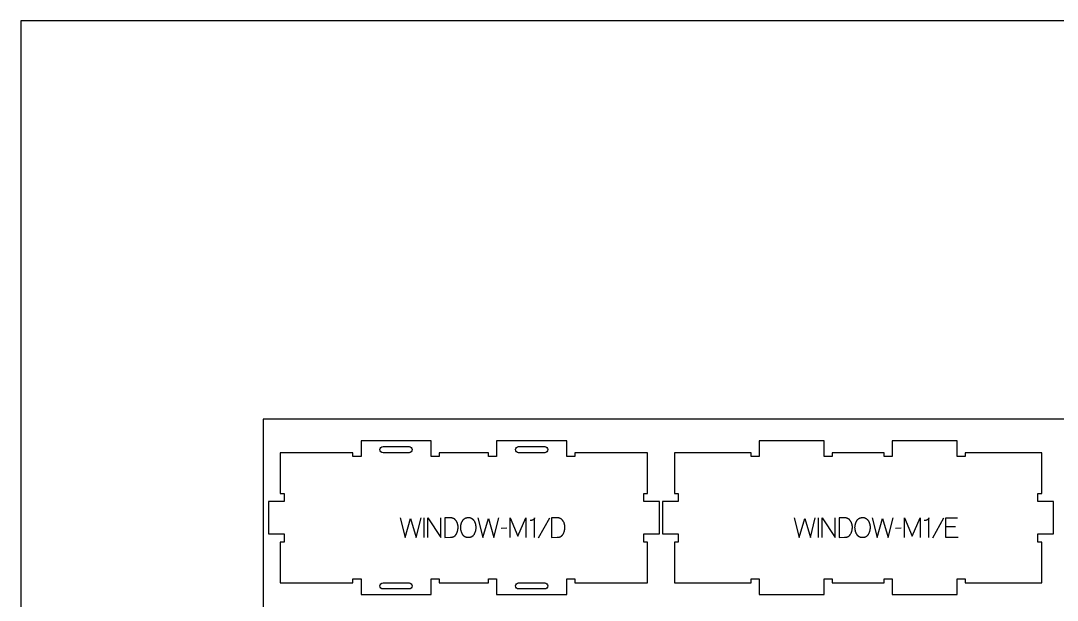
# Model space of a CAD drawing. Extents: x 0 to 4485, y 0 to 8771.
# Drawn here: x 0 to 1590, y 4705 to 5593 of the extents above; entities that cross this region are included whole.
import ezdxf

# ---------------------------------------------------------------- set-up
doc = ezdxf.new("R2010")
doc.units = 0
for name, color, linetype in [('0_SHEET_SPRUCEPLY_2440X122', 1, 'CONTINUOUS'), ('1_ANYTOOL_1MMDEEP_LABELS_S', 2, 'CONTINUOUS'), ('3_ANYTOOL_CUTTHROUGH_INSID', 4, 'CONTINUOUS'), ('4_ANYTOOL_CUTTHROUGH_OUTSI', 5, 'CONTINUOUS'), ('DONOTCUT', 7, 'CONTINUOUS')]:
    doc.layers.add(name, color=color, linetype=linetype)

msp = doc.modelspace()

# ---------------------------------------------------------------- linework, layer by layer
at = {"layer": '0_SHEET_SPRUCEPLY_2440X122'}
msp.add_lwpolyline([(371.7, 4982.6), (371.7, 3762.6), (2811.7, 3762.6), (2811.7, 4982.6)], close=True, dxfattribs=at)
at = {"layer": '1_ANYTOOL_1MMDEEP_LABELS_S', "color": 2}
for points in [[(581.7, 4831.4), (589.4, 4801.4), (597.9, 4830.5), (606.4, 4801.4), (613.9, 4831.4)], [(618.2, 4831.4), (618.2, 4801.4)], [(624.2, 4801.4), (624.2, 4831.4), (644.3, 4801.4), (644.3, 4831.4)], [(701.1, 4831.4), (708.8, 4801.4), (717.3, 4830.5), (725.8, 4801.4), (733.3, 4831.4)], [(750.6, 4801.4), (750.6, 4831.4), (762.6, 4803), (774.6, 4831.3), (774.6, 4801.4)], [(788, 4801.4), (788, 4831.5), (788, 4831.3), (788, 4831.2), (788, 4831), (787.9, 4830.9), (787.9, 4830.7), (787.9, 4830.6), (787.8, 4830.5), (787.8, 4830.3), (787.7, 4830.2), (787.7, 4830.1), (787.6, 4830), (787.6, 4830), (787.6, 4829.9), (787.5, 4829.8), (787.5, 4829.8), (787.5, 4829.7), (787.4, 4829.7), (787.4, 4829.6), (787.4, 4829.6), (787.3, 4829.5), (787.3, 4829.4), (787.2, 4829.4), (787.2, 4829.3), (787.2, 4829.3), (787.1, 4829.2), (787.1, 4829.2), (787, 4829.1), (787, 4829.1), (786.9, 4829), (786.9, 4829), (786.8, 4828.9), (786.8, 4828.9), (786.7, 4828.8), (786.6, 4828.7), (786.5, 4828.6), (786.3, 4828.5), (786.2, 4828.5), (786.1, 4828.4), (786, 4828.3), (785.8, 4828.3), (785.7, 4828.2), (785.6, 4828.1), (785.4, 4828.1), (785.1, 4827.9), (784.9, 4827.8), (784.6, 4827.7), (784.3, 4827.6), (784, 4827.5), (783.7, 4827.5), (783.5, 4827.4), (783.2, 4827.3), (782.9, 4827.3), (782.6, 4827.2), (782.4, 4827.2), (782.1, 4827.2), (781.8, 4827.1), (781.6, 4827.1), (781.3, 4827.1), (781.1, 4827.1)], [(810.8, 4830.9), (793.6, 4800.2)], [(1186.4, 4831.4), (1194.1, 4801.4), (1202.5, 4830.5), (1211, 4801.4), (1218.5, 4831.4)], [(1222.9, 4831.4), (1222.9, 4801.4)], [(1228.9, 4801.4), (1228.9, 4831.4), (1249, 4801.4), (1249, 4831.4)], [(1305.8, 4831.4), (1313.5, 4801.4), (1321.9, 4830.5), (1330.4, 4801.4), (1337.9, 4831.4)], [(1355.3, 4801.4), (1355.3, 4831.4), (1367.3, 4803), (1379.3, 4831.3), (1379.3, 4801.4)], [(1392.7, 4801.4), (1392.7, 4831.5), (1392.7, 4831.3), (1392.7, 4831.2), (1392.6, 4831), (1392.6, 4830.9), (1392.6, 4830.7), (1392.5, 4830.6), (1392.5, 4830.5), (1392.4, 4830.3), (1392.4, 4830.2), (1392.3, 4830.1), (1392.3, 4830), (1392.3, 4830), (1392.2, 4829.9), (1392.2, 4829.8), (1392.2, 4829.8), (1392.1, 4829.7), (1392.1, 4829.7), (1392.1, 4829.6), (1392, 4829.6), (1392, 4829.5), (1391.9, 4829.4), (1391.9, 4829.4), (1391.9, 4829.3), (1391.8, 4829.3), (1391.8, 4829.2), (1391.7, 4829.2), (1391.7, 4829.1), (1391.6, 4829.1), (1391.6, 4829), (1391.5, 4829), (1391.5, 4828.9), (1391.4, 4828.9), (1391.3, 4828.8), (1391.2, 4828.7), (1391.1, 4828.6), (1391, 4828.5), (1390.9, 4828.5), (1390.8, 4828.4), (1390.6, 4828.3), (1390.5, 4828.3), (1390.4, 4828.2), (1390.2, 4828.1), (1390.1, 4828.1), (1389.8, 4827.9), (1389.5, 4827.8), (1389.2, 4827.7), (1388.9, 4827.6), (1388.7, 4827.5), (1388.4, 4827.5), (1388.1, 4827.4), (1387.8, 4827.3), (1387.6, 4827.3), (1387.3, 4827.2), (1387, 4827.2), (1386.8, 4827.2), (1386.5, 4827.1), (1386.2, 4827.1), (1386, 4827.1), (1385.7, 4827.1)], [(1415.4, 4830.9), (1398.2, 4800.2)], [(1437.8, 4801.4), (1418.8, 4801.4), (1418.8, 4831.4), (1436.7, 4831.4)], [(1433.5, 4817.5), (1418.8, 4817.5)], [(745.5, 4815.3), (736.7, 4815.2)], [(1350.1, 4815.3), (1341.4, 4815.2)]]:
    msp.add_lwpolyline(points, dxfattribs=at)
for points in [[(650.3, 4831.4), (650.3, 4801.4), (658.9, 4801.5), (659.3, 4801.5), (659.7, 4801.5), (660.1, 4801.6), (660.5, 4801.6), (660.9, 4801.7), (661.2, 4801.7), (661.6, 4801.8), (661.9, 4801.9), (662.3, 4801.9), (662.6, 4802), (663, 4802.1), (663.3, 4802.3), (663.6, 4802.4), (663.8, 4802.4), (663.9, 4802.5), (664.1, 4802.6), (664.2, 4802.7), (664.4, 4802.7), (664.5, 4802.8), (664.7, 4802.9), (664.8, 4803), (664.9, 4803), (665.1, 4803.1), (665.2, 4803.2), (665.3, 4803.3), (665.5, 4803.4), (665.6, 4803.5), (665.7, 4803.6), (665.9, 4803.7), (666, 4803.8), (666.1, 4803.9), (666.2, 4804), (666.3, 4804.1), (666.5, 4804.2), (666.6, 4804.4), (666.7, 4804.5), (666.8, 4804.6), (666.9, 4804.7), (667, 4804.8), (667.1, 4805), (667.2, 4805.1), (667.3, 4805.2), (667.4, 4805.4), (667.5, 4805.5), (667.6, 4805.6), (667.8, 4805.9), (668, 4806.2), (668.1, 4806.5), (668.4, 4807.1), (668.7, 4807.8), (669, 4808.4), (669.3, 4809), (669.5, 4809.7), (669.7, 4810.3), (669.9, 4811), (670.1, 4811.6), (670.2, 4812.3), (670.4, 4813), (670.5, 4813.6), (670.6, 4814.3), (670.7, 4815), (670.7, 4815.7), (670.7, 4816.4), (670.7, 4817.1), (670.7, 4817.7), (670.7, 4818.3), (670.7, 4818.9), (670.6, 4819.5), (670.5, 4820), (670.5, 4820.3), (670.4, 4820.6), (670.3, 4820.9), (670.3, 4821.2), (670.2, 4821.4), (670.1, 4821.7), (670, 4822), (670, 4822.3), (669.9, 4822.5), (669.8, 4822.8), (669.7, 4823.1), (669.6, 4823.3), (669.5, 4823.6), (669.3, 4823.9), (669.1, 4824.4), (668.8, 4824.9), (668.6, 4825.4), (668.3, 4825.9), (668.1, 4826.2), (667.9, 4826.5), (667.7, 4826.8), (667.5, 4827.1), (667.3, 4827.4), (667, 4827.6), (666.8, 4827.9), (666.6, 4828.1), (666.4, 4828.4), (666.2, 4828.6), (665.9, 4828.8), (665.7, 4829), (665.5, 4829.2), (665.2, 4829.4), (665, 4829.6), (664.7, 4829.7), (664.5, 4829.9), (664.2, 4830), (664, 4830.2), (663.7, 4830.3), (663.5, 4830.4), (663.2, 4830.5), (662.9, 4830.6), (662.7, 4830.7), (662.4, 4830.8), (662.1, 4830.9), (661.8, 4831), (661.5, 4831), (661.2, 4831.1), (660.9, 4831.1), (660.7, 4831.1), (660.4, 4831.1), (657.9, 4831.2), (655.4, 4831.3), (652.9, 4831.4)], [(686.8, 4831.8), (687.2, 4831.8), (687.6, 4831.7), (687.9, 4831.7), (688.3, 4831.7), (688.4, 4831.6), (688.6, 4831.6), (688.8, 4831.6), (688.9, 4831.6), (689.1, 4831.5), (689.3, 4831.5), (689.4, 4831.4), (689.6, 4831.4), (689.8, 4831.3), (689.9, 4831.3), (690.1, 4831.2), (690.2, 4831.2), (690.4, 4831.1), (690.5, 4831.1), (690.7, 4831), (690.8, 4830.9), (691, 4830.9), (691.1, 4830.8), (691.2, 4830.7), (691.4, 4830.6), (691.5, 4830.5), (691.7, 4830.5), (691.8, 4830.4), (691.9, 4830.3), (692.2, 4830.1), (692.4, 4829.9), (692.7, 4829.7), (692.9, 4829.5), (693.2, 4829.3), (693.4, 4829.1), (693.6, 4828.8), (693.8, 4828.6), (694, 4828.4), (694.3, 4828.1), (694.5, 4827.9), (694.6, 4827.6), (694.8, 4827.4), (695, 4827.1), (695.2, 4826.8), (695.4, 4826.5), (695.5, 4826.2), (695.7, 4826), (695.8, 4825.7), (696, 4825.4), (696.1, 4825.1), (696.3, 4824.8), (696.4, 4824.5), (696.5, 4824.1), (696.7, 4823.8), (696.8, 4823.5), (696.9, 4823.2), (697, 4822.9), (697.1, 4822.5), (697.2, 4822.2), (697.3, 4821.9), (697.3, 4821.5), (697.5, 4820.8), (697.6, 4820.2), (697.7, 4819.5), (697.8, 4818.8), (697.9, 4818.2), (697.9, 4817.5), (698, 4816.9), (698, 4816.2), (698, 4815.6), (697.9, 4815), (697.9, 4814.3), (697.8, 4813.7), (697.7, 4813.1), (697.6, 4812.4), (697.4, 4811.8), (697.3, 4811.1), (697.1, 4810.5), (696.9, 4809.9), (696.7, 4809.2), (696.4, 4808.6), (696.1, 4808), (695.8, 4807.3), (695.5, 4806.7), (695.2, 4806), (695, 4805.7), (694.8, 4805.4), (694.7, 4805.1), (694.5, 4804.9), (694.3, 4804.6), (694, 4804.3), (693.8, 4804.1), (693.6, 4803.8), (693.5, 4803.7), (693.4, 4803.6), (693.3, 4803.5), (693.2, 4803.4), (693, 4803.3), (692.9, 4803.1), (692.8, 4803), (692.7, 4802.9), (692.5, 4802.8), (692.4, 4802.7), (692.3, 4802.7), (692.2, 4802.6), (692, 4802.5), (691.9, 4802.4), (691.8, 4802.3), (691.6, 4802.2), (691.5, 4802.1), (691.4, 4802.1), (691.2, 4802), (691.1, 4801.9), (690.9, 4801.9), (690.8, 4801.8), (690.6, 4801.7), (690.5, 4801.7), (690.3, 4801.6), (690.2, 4801.6), (690, 4801.5), (689.9, 4801.4), (689.6, 4801.4), (689.3, 4801.3), (688.9, 4801.2), (688.6, 4801.1), (688.3, 4801.1), (687.9, 4801), (687.6, 4801), (687.2, 4801), (686.8, 4801), (686.5, 4800.9), (686.1, 4801), (685.7, 4801), (685.3, 4801), (685, 4801), (684.6, 4801.1), (684.3, 4801.1), (683.9, 4801.2), (683.6, 4801.3), (683.3, 4801.4), (683, 4801.5), (682.8, 4801.5), (682.6, 4801.6), (682.5, 4801.6), (682.3, 4801.7), (682.2, 4801.7), (682, 4801.8), (681.9, 4801.9), (681.7, 4801.9), (681.6, 4802), (681.4, 4802.1), (681.3, 4802.2), (681.2, 4802.2), (681, 4802.3), (680.9, 4802.4), (680.7, 4802.5), (680.6, 4802.6), (680.5, 4802.7), (680.3, 4802.8), (680.2, 4802.9), (680.1, 4803), (680, 4803.1), (679.8, 4803.2), (679.7, 4803.3), (679.6, 4803.4), (679.5, 4803.5), (679.4, 4803.6), (679.2, 4803.7), (679.1, 4803.9), (679, 4804), (678.9, 4804.1), (678.7, 4804.4), (678.5, 4804.6), (678.3, 4804.9), (678.1, 4805.2), (677.9, 4805.5), (677.7, 4805.8), (677.5, 4806.1), (677.2, 4806.8), (676.9, 4807.4), (676.6, 4808.1), (676.3, 4808.7), (676.1, 4809.4), (675.9, 4810), (675.6, 4810.7), (675.5, 4811.3), (675.3, 4812), (675.2, 4812.6), (675, 4813.3), (674.9, 4813.9), (674.9, 4814.6), (674.8, 4815.2), (674.8, 4815.9), (674.8, 4816.5), (674.8, 4817.2), (674.8, 4817.9), (674.9, 4818.6), (675, 4819.3), (675.1, 4820), (675.2, 4820.6), (675.3, 4821.3), (675.5, 4821.9), (675.7, 4822.6), (675.9, 4823.2), (676.1, 4823.9), (676.4, 4824.5), (676.7, 4825.1), (677, 4825.7), (677.3, 4826.3), (677.7, 4826.9), (677.9, 4827.2), (678, 4827.5), (678.2, 4827.8), (678.4, 4828.1), (678.7, 4828.3), (678.9, 4828.6), (679.1, 4828.8), (679.3, 4829.1), (679.4, 4829.2), (679.6, 4829.3), (679.7, 4829.4), (679.8, 4829.5), (679.9, 4829.6), (680.1, 4829.7), (680.2, 4829.8), (680.3, 4829.9), (680.4, 4830), (680.6, 4830.1), (680.7, 4830.2), (680.8, 4830.2), (681, 4830.3), (681.1, 4830.4), (681.3, 4830.5), (681.4, 4830.6), (681.5, 4830.6), (681.7, 4830.7), (682, 4830.8), (682.3, 4831), (682.6, 4831.1), (682.9, 4831.2), (683.2, 4831.3), (683.6, 4831.4), (683.9, 4831.5), (684.2, 4831.5), (684.6, 4831.6), (684.9, 4831.6), (685.3, 4831.7), (685.7, 4831.7), (686, 4831.7), (686.4, 4831.8)], [(814.2, 4831.4), (814.2, 4801.4), (822.7, 4801.5), (823.1, 4801.5), (823.5, 4801.5), (823.9, 4801.6), (824.3, 4801.6), (824.7, 4801.7), (825.1, 4801.7), (825.4, 4801.8), (825.8, 4801.9), (826.1, 4801.9), (826.5, 4802), (826.8, 4802.1), (827.1, 4802.3), (827.5, 4802.4), (827.6, 4802.4), (827.8, 4802.5), (827.9, 4802.6), (828.1, 4802.7), (828.2, 4802.7), (828.4, 4802.8), (828.5, 4802.9), (828.6, 4803), (828.8, 4803), (828.9, 4803.1), (829.1, 4803.2), (829.2, 4803.3), (829.3, 4803.4), (829.4, 4803.5), (829.6, 4803.6), (829.7, 4803.7), (829.8, 4803.8), (829.9, 4803.9), (830.1, 4804), (830.2, 4804.1), (830.3, 4804.2), (830.4, 4804.4), (830.5, 4804.5), (830.6, 4804.6), (830.7, 4804.7), (830.9, 4804.8), (831, 4805), (831.1, 4805.1), (831.2, 4805.2), (831.3, 4805.4), (831.4, 4805.5), (831.4, 4805.6), (831.6, 4805.9), (831.8, 4806.2), (832, 4806.5), (832.3, 4807.1), (832.6, 4807.8), (832.9, 4808.4), (833.1, 4809), (833.4, 4809.7), (833.6, 4810.3), (833.8, 4811), (833.9, 4811.6), (834.1, 4812.3), (834.2, 4813), (834.3, 4813.6), (834.4, 4814.3), (834.5, 4815), (834.5, 4815.7), (834.6, 4816.4), (834.6, 4817.1), (834.6, 4817.7), (834.6, 4818.3), (834.5, 4818.9), (834.4, 4819.5), (834.3, 4820), (834.3, 4820.3), (834.2, 4820.6), (834.2, 4820.9), (834.1, 4821.2), (834, 4821.4), (834, 4821.7), (833.9, 4822), (833.8, 4822.3), (833.7, 4822.5), (833.6, 4822.8), (833.5, 4823.1), (833.4, 4823.3), (833.3, 4823.6), (833.2, 4823.9), (832.9, 4824.4), (832.7, 4824.9), (832.4, 4825.4), (832.1, 4825.9), (831.9, 4826.2), (831.7, 4826.5), (831.5, 4826.8), (831.3, 4827.1), (831.1, 4827.4), (830.9, 4827.6), (830.7, 4827.9), (830.5, 4828.1), (830.2, 4828.4), (830, 4828.6), (829.8, 4828.8), (829.5, 4829), (829.3, 4829.2), (829.1, 4829.4), (828.8, 4829.6), (828.6, 4829.7), (828.3, 4829.9), (828.1, 4830), (827.8, 4830.2), (827.6, 4830.3), (827.3, 4830.4), (827, 4830.5), (826.8, 4830.6), (826.5, 4830.7), (826.2, 4830.8), (825.9, 4830.9), (825.7, 4831), (825.4, 4831), (825.1, 4831.1), (824.8, 4831.1), (824.5, 4831.1), (824.2, 4831.1), (821.8, 4831.2), (819.3, 4831.3), (816.8, 4831.4)], [(1255, 4831.4), (1255, 4801.4), (1263.5, 4801.5), (1263.9, 4801.5), (1264.3, 4801.5), (1264.7, 4801.6), (1265.1, 4801.6), (1265.5, 4801.7), (1265.9, 4801.7), (1266.2, 4801.8), (1266.6, 4801.9), (1267, 4801.9), (1267.3, 4802), (1267.6, 4802.1), (1267.9, 4802.3), (1268.3, 4802.4), (1268.4, 4802.4), (1268.6, 4802.5), (1268.7, 4802.6), (1268.9, 4802.7), (1269, 4802.7), (1269.2, 4802.8), (1269.3, 4802.9), (1269.5, 4803), (1269.6, 4803), (1269.7, 4803.1), (1269.9, 4803.2), (1270, 4803.3), (1270.1, 4803.4), (1270.3, 4803.5), (1270.4, 4803.6), (1270.5, 4803.7), (1270.6, 4803.8), (1270.8, 4803.9), (1270.9, 4804), (1271, 4804.1), (1271.1, 4804.2), (1271.2, 4804.4), (1271.3, 4804.5), (1271.5, 4804.6), (1271.6, 4804.7), (1271.7, 4804.8), (1271.8, 4805), (1271.9, 4805.1), (1272, 4805.2), (1272.1, 4805.4), (1272.2, 4805.5), (1272.3, 4805.6), (1272.4, 4805.9), (1272.6, 4806.2), (1272.8, 4806.5), (1273.1, 4807.1), (1273.4, 4807.8), (1273.7, 4808.4), (1273.9, 4809), (1274.2, 4809.7), (1274.4, 4810.3), (1274.6, 4811), (1274.8, 4811.6), (1274.9, 4812.3), (1275, 4813), (1275.1, 4813.6), (1275.2, 4814.3), (1275.3, 4815), (1275.4, 4815.7), (1275.4, 4816.4), (1275.4, 4817.1), (1275.4, 4817.7), (1275.4, 4818.3), (1275.3, 4818.9), (1275.2, 4819.5), (1275.2, 4820), (1275.1, 4820.3), (1275.1, 4820.6), (1275, 4820.9), (1274.9, 4821.2), (1274.9, 4821.4), (1274.8, 4821.7), (1274.7, 4822), (1274.6, 4822.3), (1274.5, 4822.5), (1274.4, 4822.8), (1274.3, 4823.1), (1274.2, 4823.3), (1274.1, 4823.6), (1274, 4823.9), (1273.8, 4824.4), (1273.5, 4824.9), (1273.2, 4825.4), (1272.9, 4825.9), (1272.7, 4826.2), (1272.5, 4826.5), (1272.3, 4826.8), (1272.1, 4827.1), (1271.9, 4827.4), (1271.7, 4827.6), (1271.5, 4827.9), (1271.3, 4828.1), (1271, 4828.4), (1270.8, 4828.6), (1270.6, 4828.8), (1270.4, 4829), (1270.1, 4829.2), (1269.9, 4829.4), (1269.6, 4829.6), (1269.4, 4829.7), (1269.1, 4829.9), (1268.9, 4830), (1268.6, 4830.2), (1268.4, 4830.3), (1268.1, 4830.4), (1267.9, 4830.5), (1267.6, 4830.6), (1267.3, 4830.7), (1267, 4830.8), (1266.8, 4830.9), (1266.5, 4831), (1266.2, 4831), (1265.9, 4831.1), (1265.6, 4831.1), (1265.3, 4831.1), (1265, 4831.1), (1262.6, 4831.2), (1260.1, 4831.3), (1257.6, 4831.4)], [(1291.5, 4831.8), (1291.8, 4831.8), (1292.2, 4831.7), (1292.6, 4831.7), (1292.9, 4831.7), (1293.1, 4831.6), (1293.3, 4831.6), (1293.4, 4831.6), (1293.6, 4831.6), (1293.8, 4831.5), (1293.9, 4831.5), (1294.1, 4831.4), (1294.3, 4831.4), (1294.4, 4831.3), (1294.6, 4831.3), (1294.7, 4831.2), (1294.9, 4831.2), (1295, 4831.1), (1295.2, 4831.1), (1295.3, 4831), (1295.5, 4830.9), (1295.6, 4830.9), (1295.8, 4830.8), (1295.9, 4830.7), (1296, 4830.6), (1296.2, 4830.5), (1296.3, 4830.5), (1296.4, 4830.4), (1296.6, 4830.3), (1296.8, 4830.1), (1297.1, 4829.9), (1297.3, 4829.7), (1297.6, 4829.5), (1297.8, 4829.3), (1298, 4829.1), (1298.3, 4828.8), (1298.5, 4828.6), (1298.7, 4828.4), (1298.9, 4828.1), (1299.1, 4827.9), (1299.3, 4827.6), (1299.5, 4827.4), (1299.7, 4827.1), (1299.9, 4826.8), (1300, 4826.5), (1300.2, 4826.2), (1300.4, 4826), (1300.5, 4825.7), (1300.7, 4825.4), (1300.8, 4825.1), (1300.9, 4824.8), (1301.1, 4824.5), (1301.2, 4824.1), (1301.3, 4823.8), (1301.4, 4823.5), (1301.5, 4823.2), (1301.6, 4822.9), (1301.7, 4822.5), (1301.8, 4822.2), (1301.9, 4821.9), (1302, 4821.5), (1302.1, 4820.8), (1302.3, 4820.2), (1302.4, 4819.5), (1302.5, 4818.8), (1302.5, 4818.2), (1302.6, 4817.5), (1302.6, 4816.9), (1302.6, 4816.2), (1302.6, 4815.6), (1302.6, 4815), (1302.5, 4814.3), (1302.4, 4813.7), (1302.3, 4813.1), (1302.2, 4812.4), (1302.1, 4811.8), (1301.9, 4811.1), (1301.7, 4810.5), (1301.5, 4809.9), (1301.3, 4809.2), (1301.1, 4808.6), (1300.8, 4808), (1300.5, 4807.3), (1300.2, 4806.7), (1299.9, 4806), (1299.7, 4805.7), (1299.5, 4805.4), (1299.3, 4805.1), (1299.1, 4804.9), (1298.9, 4804.6), (1298.7, 4804.3), (1298.5, 4804.1), (1298.3, 4803.8), (1298.2, 4803.7), (1298, 4803.6), (1297.9, 4803.5), (1297.8, 4803.4), (1297.7, 4803.3), (1297.6, 4803.1), (1297.5, 4803), (1297.3, 4802.9), (1297.2, 4802.8), (1297.1, 4802.7), (1297, 4802.7), (1296.8, 4802.6), (1296.7, 4802.5), (1296.6, 4802.4), (1296.4, 4802.3), (1296.3, 4802.2), (1296.2, 4802.1), (1296, 4802.1), (1295.9, 4802), (1295.7, 4801.9), (1295.6, 4801.9), (1295.4, 4801.8), (1295.3, 4801.7), (1295.2, 4801.7), (1295, 4801.6), (1294.9, 4801.6), (1294.7, 4801.5), (1294.5, 4801.4), (1294.2, 4801.4), (1293.9, 4801.3), (1293.6, 4801.2), (1293.3, 4801.1), (1292.9, 4801.1), (1292.6, 4801), (1292.2, 4801), (1291.9, 4801), (1291.5, 4801), (1291.1, 4800.9), (1290.7, 4801), (1290.4, 4801), (1290, 4801), (1289.6, 4801), (1289.3, 4801.1), (1288.9, 4801.1), (1288.6, 4801.2), (1288.3, 4801.3), (1287.9, 4801.4), (1287.6, 4801.5), (1287.4, 4801.5), (1287.3, 4801.6), (1287.1, 4801.6), (1287, 4801.7), (1286.8, 4801.7), (1286.7, 4801.8), (1286.5, 4801.9), (1286.4, 4801.9), (1286.2, 4802), (1286.1, 4802.1), (1286, 4802.2), (1285.8, 4802.2), (1285.7, 4802.3), (1285.5, 4802.4), (1285.4, 4802.5), (1285.3, 4802.6), (1285.1, 4802.7), (1285, 4802.8), (1284.9, 4802.9), (1284.7, 4803), (1284.6, 4803.1), (1284.5, 4803.2), (1284.4, 4803.3), (1284.3, 4803.4), (1284.1, 4803.5), (1284, 4803.6), (1283.9, 4803.7), (1283.8, 4803.9), (1283.7, 4804), (1283.6, 4804.1), (1283.4, 4804.4), (1283.1, 4804.6), (1282.9, 4804.9), (1282.7, 4805.2), (1282.6, 4805.5), (1282.4, 4805.8), (1282.2, 4806.1), (1281.9, 4806.8), (1281.5, 4807.4), (1281.3, 4808.1), (1281, 4808.7), (1280.7, 4809.4), (1280.5, 4810), (1280.3, 4810.7), (1280.1, 4811.3), (1280, 4812), (1279.8, 4812.6), (1279.7, 4813.3), (1279.6, 4813.9), (1279.5, 4814.6), (1279.5, 4815.2), (1279.4, 4815.9), (1279.4, 4816.5), (1279.4, 4817.2), (1279.5, 4817.9), (1279.5, 4818.6), (1279.6, 4819.3), (1279.7, 4820), (1279.8, 4820.6), (1280, 4821.3), (1280.2, 4821.9), (1280.3, 4822.6), (1280.6, 4823.2), (1280.8, 4823.9), (1281.1, 4824.5), (1281.3, 4825.1), (1281.6, 4825.7), (1282, 4826.3), (1282.3, 4826.9), (1282.5, 4827.2), (1282.7, 4827.5), (1282.9, 4827.8), (1283.1, 4828.1), (1283.3, 4828.3), (1283.5, 4828.6), (1283.8, 4828.8), (1284, 4829.1), (1284.1, 4829.2), (1284.2, 4829.3), (1284.3, 4829.4), (1284.5, 4829.5), (1284.6, 4829.6), (1284.7, 4829.7), (1284.8, 4829.8), (1285, 4829.9), (1285.1, 4830), (1285.2, 4830.1), (1285.4, 4830.2), (1285.5, 4830.2), (1285.6, 4830.3), (1285.8, 4830.4), (1285.9, 4830.5), (1286.1, 4830.6), (1286.2, 4830.6), (1286.3, 4830.7), (1286.6, 4830.8), (1286.9, 4831), (1287.3, 4831.1), (1287.6, 4831.2), (1287.9, 4831.3), (1288.2, 4831.4), (1288.6, 4831.5), (1288.9, 4831.5), (1289.2, 4831.6), (1289.6, 4831.6), (1290, 4831.7), (1290.3, 4831.7), (1290.7, 4831.7), (1291.1, 4831.8)]]:
    msp.add_lwpolyline(points, close=True, dxfattribs=at)
at = {"layer": '3_ANYTOOL_CUTTHROUGH_INSID', "color": 4}
for points in [[(595.6, 4931.2), (555.6, 4931.2, -1), (555.6, 4940.7), (595.6, 4940.7, -1)], [(803.6, 4931.2), (763.6, 4931.2, -0.414214), (758.9, 4935.9, -0.414214), (763.6, 4940.7), (803.6, 4940.7, -0.414214), (808.4, 4935.9, -0.414214)], [(595.6, 4731.7, -1), (595.6, 4722.2), (555.6, 4722.2, -1), (555.6, 4731.7)], [(803.6, 4731.7, -1), (803.6, 4722.2), (763.6, 4722.2, -1), (763.6, 4731.7)]]:
    msp.add_lwpolyline(points, format="xyb", close=True, dxfattribs=at)
at = {"layer": '4_ANYTOOL_CUTTHROUGH_OUTSI', "color": 5}
for points in [[(837.4, 4737.7), (849.9, 4737.7), (849.9, 4731.7), (961.4, 4731.7), (961.4, 4794.2), (955.4, 4794.2), (955.4, 4806.7), (979.4, 4806.7), (979.4, 4856.2), (955.4, 4856.2), (955.4, 4868.7), (961.4, 4868.7), (961.4, 4931.2), (849.9, 4931.2), (849.9, 4925.2), (837.4, 4925.2), (837.4, 4949.2), (729.9, 4949.2), (729.9, 4925.2), (717.4, 4925.2), (717.4, 4931.2), (641.9, 4931.2), (641.9, 4925.2), (629.4, 4925.2), (629.4, 4949.2), (521.9, 4949.2), (521.9, 4925.2), (509.4, 4925.2), (509.4, 4931.2), (397.9, 4931.2), (397.9, 4868.7), (403.9, 4868.7), (403.9, 4856.2), (379.9, 4856.2), (379.9, 4806.7), (403.9, 4806.7), (403.9, 4794.2), (397.9, 4794.2), (397.9, 4731.7), (509.4, 4731.7), (509.4, 4737.7), (521.9, 4737.7), (521.9, 4713.7), (629.4, 4713.7), (629.4, 4737.7), (641.9, 4737.7), (641.9, 4731.7), (717.4, 4731.7), (717.4, 4737.7), (729.9, 4737.7), (729.9, 4713.7), (837.4, 4713.7)], [(1436, 4949.2), (1336.5, 4949.2), (1336.5, 4925.2), (1324, 4925.2), (1324, 4931.2), (1244.5, 4931.2), (1244.5, 4925.2), (1232, 4925.2), (1232, 4949.2), (1132.5, 4949.2), (1132.5, 4925.2), (1120, 4925.2), (1120, 4931.2), (1002.5, 4931.2), (1002.5, 4868.7), (1008.5, 4868.7), (1008.5, 4856.2), (984.5, 4856.2), (984.5, 4806.7), (1008.5, 4806.7), (1008.5, 4794.2), (1002.5, 4794.2), (1002.5, 4731.7), (1120, 4731.7), (1120, 4737.7), (1132.5, 4737.7), (1132.5, 4713.7), (1232, 4713.7), (1232, 4737.7), (1244.5, 4737.7), (1244.5, 4731.7), (1324, 4731.7), (1324, 4737.7), (1336.5, 4737.7), (1336.5, 4713.7), (1436, 4713.7), (1436, 4737.7), (1448.5, 4737.7), (1448.5, 4731.7), (1566, 4731.7), (1566, 4794.2), (1560, 4794.2), (1560, 4806.7), (1584, 4806.7), (1584, 4856.2), (1560, 4856.2), (1560, 4868.7), (1566, 4868.7), (1566, 4931.2), (1448.5, 4931.2), (1448.5, 4925.2), (1436, 4925.2)]]:
    msp.add_lwpolyline(points, close=True, dxfattribs=at)
at = {"layer": 'DONOTCUT'}
msp.add_lwpolyline([(0, 0), (3183.4, 0), (3183.4, 5593.4), (0, 5593.4)], close=True, dxfattribs=at)

doc.saveas('drawing.dxf')
